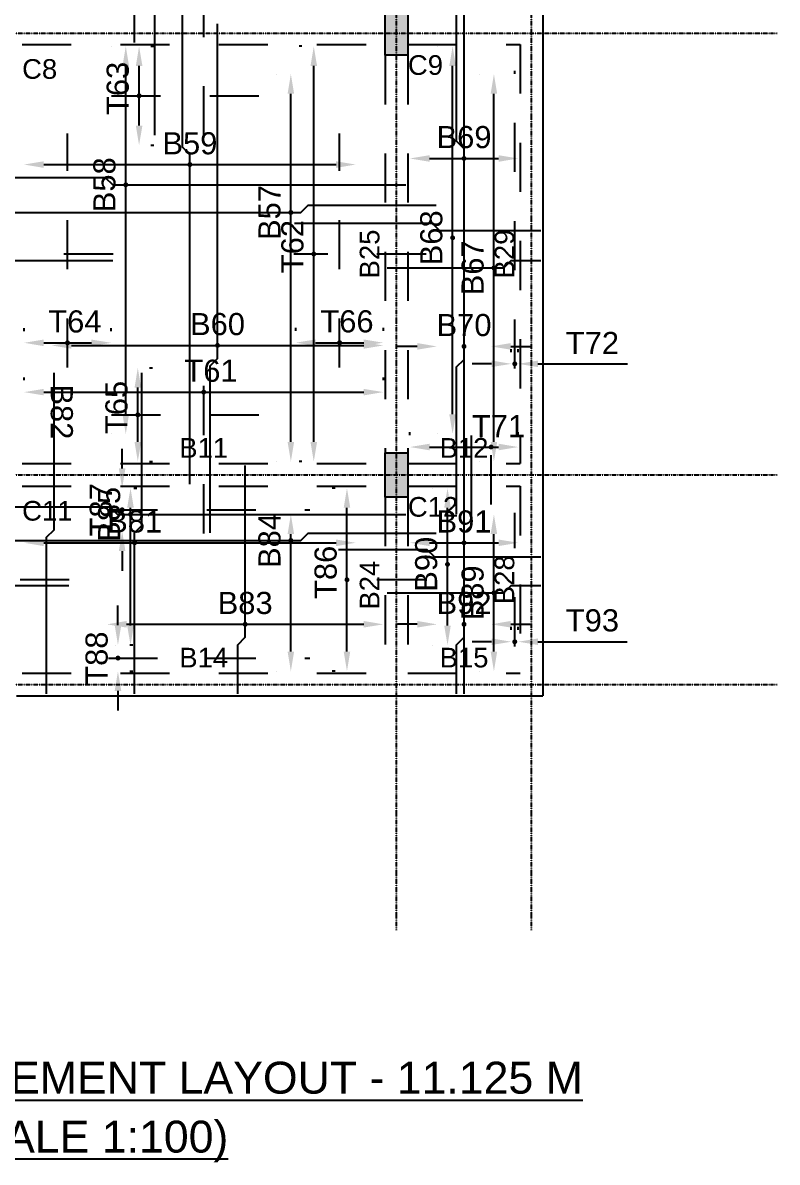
# Model space of a CAD drawing. Header units: inches. Extents: x -816171 to 9366335, y -450961 to 689132.
# Drawn here: x 6935482 to 6943157, y 258637 to 270233 of the extents above; entities that cross this region are included whole.
import ezdxf
from ezdxf.enums import TextEntityAlignment as Align

# ---------------------------------------------------------------- set-up
doc = ezdxf.new("R2010")
doc.units = ezdxf.units.IN
doc.header["$MEASUREMENT"] = 0
doc.linetypes.add('SCCenter', pattern=[1.2, 0.5, -0.3, 0.1, -0.3])
doc.linetypes.add('SCHidden', pattern=[1000, 500, -500])
for name, color, linetype in [('Beam', 3, 'Continuous'), ('Beam Nos', 7, 'Continuous'), ('Column', 2, 'Continuous'), ('Column Nos', 7, 'Continuous'), ('Dimension', 31, 'Continuous'), ('Grid Line', 8, 'Continuous'), ('Label', 4, 'Continuous'), ('Reinforcement', 130, 'Continuous')]:
    doc.layers.add(name, color=color, linetype=linetype)
doc.styles.add('SC-BBS1', font='SansSerif')
doc.styles.add('SC-BBS2', font='SansSerif')
doc.styles.add('SC-SansSerif', font='SansSerif')
doc.dimstyles.new('SCBBSDimStyl', dxfattribs={"dimtxt": 225, "dimasz": 200, "dimexe": 150, "dimexo": 150, "dimgap": 100, "dimtad": 1, "dimtoh": 1, "dimdec": 0, "dimzin": 0, "dimdsep": 46, "dimtxsty": 'SC-SansSerif', "dimcen": 0.09, "dimclrd": 8, "dimclre": 8, "dimclrt": 31, "dimadec": 0, "dimazin": 0, "dimtfac": 1, "dimtdec": 0, "dimtix": 1, "dimtofl": 0, "dimtmove": 0, "dimatfit": 3, "dimfxl": 1, "dimtolj": 1, "dimtzin": 0, "dimarcsym": 0})

# ---------------------------------------------------------------- blocks, each defined once
blk = doc.blocks.new('*D2722')
at = {"layer": 'DEFPOINTS', "color": 0, "transparency": 16777216}
for p in [(6938209, 269711), (6938209, 269711), (6938209, 265767)]:
    blk.add_point(p, dxfattribs=at)
at = {"layer": 'Dimension', "color": 8, "lineweight": -2, "transparency": 16777216}
for p, q in [((6938059, 269711), (6938059, 269711)), ((6938209, 265967), (6938209, 269511)), ((6938059, 265767), (6938059, 265767))]:
    blk.add_line(p, q, dxfattribs=at)
at = {"layer": 'Dimension', "color": 8, "transparency": 16777216}
for points in [[(6938176, 269511), (6938242, 269511), (6938209, 269711)], [(6938176, 265967), (6938242, 265967), (6938209, 265767)]]:
    blk.add_solid(points, dxfattribs=at)
at = {"layer": 'Dimension', "color": 31, "transparency": 16777216, "insert": (6937993, 268302), "char_height": 225, "attachment_point": 5, "rotation": 90, "style": 'SC-SansSerif'}
blk.add_mtext('\\A1;B57', dxfattribs=at)
blk = doc.blocks.new('*D2664')
at = {"layer": 'DEFPOINTS', "color": 0, "transparency": 16777216}
for p in [(6936530, 269993), (6936530, 269993), (6936530, 266048)]:
    blk.add_point(p, dxfattribs=at)
at = {"layer": 'Dimension', "color": 8, "lineweight": -2, "transparency": 16777216}
for p, q in [((6936380, 269993), (6936380, 269993)), ((6936530, 266248), (6936530, 269793)), ((6936380, 266048), (6936380, 266048))]:
    blk.add_line(p, q, dxfattribs=at)
at = {"layer": 'Dimension', "color": 8, "transparency": 16777216}
for points in [[(6936496, 269793), (6936563, 269793), (6936530, 269993)], [(6936496, 266248), (6936563, 266248), (6936530, 266048)]]:
    blk.add_solid(points, dxfattribs=at)
at = {"layer": 'Dimension', "color": 31, "transparency": 16777216, "insert": (6936314, 268584), "char_height": 225, "attachment_point": 5, "rotation": 90, "style": 'SC-SansSerif'}
blk.add_mtext('\\A1;B58', dxfattribs=at)
blk = doc.blocks.new('*D2665')
at = {"layer": 'DEFPOINTS', "color": 0, "transparency": 16777216}
for p in [(6935495, 268790), (6938869, 268790), (6938869, 268790)]:
    blk.add_point(p, dxfattribs=at)
at = {"layer": 'Dimension', "color": 8, "lineweight": -2, "transparency": 16777216}
blk.add_line((6935695, 268790), (6938669, 268790), dxfattribs=at)
at = {"layer": 'Dimension', "color": 8, "transparency": 16777216}
for points in [[(6935695, 268823), (6935695, 268756), (6935495, 268790)], [(6938669, 268823), (6938669, 268756), (6938869, 268790)]]:
    blk.add_solid(points, dxfattribs=at)
at = {"layer": 'Dimension', "color": 31, "transparency": 16777216, "insert": (6937182, 269005), "char_height": 225, "attachment_point": 5, "style": 'SC-SansSerif'}
blk.add_mtext('\\A1;B59', dxfattribs=at)
blk = doc.blocks.new('*D2666')
at = {"layer": 'DEFPOINTS', "color": 0, "transparency": 16777216}
for p in [(6935776, 266949), (6939150, 266949), (6939150, 266949)]:
    blk.add_point(p, dxfattribs=at)
at = {"layer": 'Dimension', "color": 8, "lineweight": -2, "transparency": 16777216}
blk.add_line((6935976, 266949), (6938950, 266949), dxfattribs=at)
at = {"layer": 'Dimension', "color": 8, "transparency": 16777216}
for points in [[(6935976, 266983), (6935976, 266916), (6935776, 266949)], [(6938950, 266983), (6938950, 266916), (6939150, 266949)]]:
    blk.add_solid(points, dxfattribs=at)
at = {"layer": 'Dimension', "color": 31, "transparency": 16777216, "insert": (6937463, 267165), "char_height": 225, "attachment_point": 5, "style": 'SC-SansSerif'}
blk.add_mtext('\\A1;B60', dxfattribs=at)
blk = doc.blocks.new('*D2667')
at = {"layer": 'DEFPOINTS', "color": 0, "transparency": 16777216}
for p in [(6940275, 269711), (6940275, 269711), (6940275, 265767)]:
    blk.add_point(p, dxfattribs=at)
at = {"layer": 'Dimension', "color": 8, "lineweight": -2, "transparency": 16777216}
for p, q in [((6940125, 269711), (6940125, 269711)), ((6940275, 265967), (6940275, 269511)), ((6940125, 265767), (6940125, 265767))]:
    blk.add_line(p, q, dxfattribs=at)
at = {"layer": 'Dimension', "color": 8, "transparency": 16777216}
for points in [[(6940242, 269511), (6940308, 269511), (6940275, 269711)], [(6940242, 265967), (6940308, 265967), (6940275, 265767)]]:
    blk.add_solid(points, dxfattribs=at)
at = {"layer": 'Dimension', "color": 31, "transparency": 16777216, "insert": (6940059, 267739), "char_height": 225, "attachment_point": 5, "rotation": 90, "style": 'SC-SansSerif'}
blk.add_mtext('\\A1;B67', dxfattribs=at)
blk = doc.blocks.new('*D2668')
at = {"layer": 'DEFPOINTS', "color": 0, "transparency": 16777216}
for p in [(6939855, 269993), (6939855, 269993), (6939855, 266048)]:
    blk.add_point(p, dxfattribs=at)
at = {"layer": 'Dimension', "color": 8, "lineweight": -2, "transparency": 16777216}
for p, q in [((6939705, 269993), (6939705, 269993)), ((6939855, 266248), (6939855, 269793)), ((6939705, 266048), (6939705, 266048))]:
    blk.add_line(p, q, dxfattribs=at)
at = {"layer": 'Dimension', "color": 8, "transparency": 16777216}
for points in [[(6939821, 269793), (6939888, 269793), (6939855, 269993)], [(6939821, 266248), (6939888, 266248), (6939855, 266048)]]:
    blk.add_solid(points, dxfattribs=at)
at = {"layer": 'Dimension', "color": 31, "transparency": 16777216, "insert": (6939639, 268044), "char_height": 225, "attachment_point": 5, "rotation": 90, "style": 'SC-SansSerif'}
blk.add_mtext('\\A1;B68', dxfattribs=at)
blk = doc.blocks.new('*D2669')
at = {"layer": 'DEFPOINTS', "color": 0, "transparency": 16777216}
for p in [(6939420, 268852), (6940522, 268852), (6940522, 268852)]:
    blk.add_point(p, dxfattribs=at)
at = {"layer": 'Dimension', "color": 8, "lineweight": -2, "transparency": 16777216}
blk.add_line((6939620, 268852), (6940322, 268852), dxfattribs=at)
at = {"layer": 'Dimension', "color": 8, "transparency": 16777216}
for points in [[(6939620, 268885), (6939620, 268818), (6939420, 268852)], [(6940322, 268885), (6940322, 268818), (6940522, 268852)]]:
    blk.add_solid(points, dxfattribs=at)
at = {"layer": 'Dimension', "color": 31, "transparency": 16777216, "insert": (6939971, 269068), "char_height": 225, "attachment_point": 5, "style": 'SC-SansSerif'}
blk.add_mtext('\\A1;B69', dxfattribs=at)
blk = doc.blocks.new('*D2670')
at = {"layer": 'DEFPOINTS', "color": 0, "transparency": 16777216}
for p in [(6939695, 266939), (6940246, 266939), (6940246, 266939)]:
    blk.add_point(p, dxfattribs=at)
at = {"layer": 'Dimension', "color": 8, "lineweight": -2, "transparency": 16777216}
for p, q in [((6939495, 266939), (6939295, 266939)), ((6940446, 266939), (6940646, 266939))]:
    blk.add_line(p, q, dxfattribs=at)
at = {"layer": 'Dimension', "color": 8, "transparency": 16777216}
for points in [[(6939495, 266973), (6939495, 266906), (6939695, 266939)], [(6940446, 266973), (6940446, 266906), (6940246, 266939)]]:
    blk.add_solid(points, dxfattribs=at)
at = {"layer": 'Dimension', "color": 31, "transparency": 16777216, "insert": (6939971, 267155), "char_height": 225, "attachment_point": 5, "style": 'SC-SansSerif'}
blk.add_mtext('\\A1;B70', dxfattribs=at)
blk = doc.blocks.new('*D2675')
at = {"layer": 'DEFPOINTS', "color": 0, "transparency": 16777216}
for p in [(6935495, 264941), (6938869, 264941), (6938869, 264941)]:
    blk.add_point(p, dxfattribs=at)
at = {"layer": 'Dimension', "color": 8, "lineweight": -2, "transparency": 16777216}
blk.add_line((6935695, 264941), (6938669, 264941), dxfattribs=at)
at = {"layer": 'Dimension', "color": 8, "transparency": 16777216}
for points in [[(6935695, 264974), (6935695, 264907), (6935495, 264941)], [(6938669, 264974), (6938669, 264907), (6938869, 264941)]]:
    blk.add_solid(points, dxfattribs=at)
at = {"layer": 'Dimension', "color": 31, "transparency": 16777216, "insert": (6936620, 265156), "char_height": 225, "attachment_point": 5, "style": 'SC-SansSerif'}
blk.add_mtext('\\A1;B81', dxfattribs=at)
blk = doc.blocks.new('*D2676')
at = {"layer": 'DEFPOINTS', "color": 0, "transparency": 16777216}
for p in [(6936338, 264111), (6939150, 264111), (6939150, 264111)]:
    blk.add_point(p, dxfattribs=at)
at = {"layer": 'Dimension', "color": 8, "lineweight": -2, "transparency": 16777216}
blk.add_line((6936538, 264111), (6938950, 264111), dxfattribs=at)
at = {"layer": 'Dimension', "color": 8, "transparency": 16777216}
for points in [[(6936538, 264145), (6936538, 264078), (6936338, 264111)], [(6938950, 264145), (6938950, 264078), (6939150, 264111)]]:
    blk.add_solid(points, dxfattribs=at)
at = {"layer": 'Dimension', "color": 31, "transparency": 16777216, "insert": (6937744, 264327), "char_height": 225, "attachment_point": 5, "style": 'SC-SansSerif'}
blk.add_mtext('\\A1;B83', dxfattribs=at)
blk = doc.blocks.new('*D2677')
at = {"layer": 'DEFPOINTS', "color": 0, "transparency": 16777216}
for p in [(6938209, 265230), (6938209, 265230), (6938209, 263633)]:
    blk.add_point(p, dxfattribs=at)
at = {"layer": 'Dimension', "color": 8, "lineweight": -2, "transparency": 16777216}
for p, q in [((6938059, 265230), (6938059, 265230)), ((6938209, 263833), (6938209, 265030)), ((6938059, 263633), (6938059, 263633))]:
    blk.add_line(p, q, dxfattribs=at)
at = {"layer": 'Dimension', "color": 8, "transparency": 16777216}
for points in [[(6938176, 265030), (6938242, 265030), (6938209, 265230)], [(6938176, 263833), (6938242, 263833), (6938209, 263633)]]:
    blk.add_solid(points, dxfattribs=at)
at = {"layer": 'Dimension', "color": 31, "transparency": 16777216, "insert": (6937993, 264964), "char_height": 225, "attachment_point": 5, "rotation": 90, "style": 'SC-SansSerif'}
blk.add_mtext('\\A1;B84', dxfattribs=at)
blk = doc.blocks.new('*D2678')
at = {"layer": 'DEFPOINTS', "color": 0, "transparency": 16777216}
for p in [(6936578, 265497), (6936578, 265497), (6936578, 263899)]:
    blk.add_point(p, dxfattribs=at)
at = {"layer": 'Dimension', "color": 8, "lineweight": -2, "transparency": 16777216}
for p, q in [((6936428, 265497), (6936428, 265497)), ((6936578, 264099), (6936578, 265297)), ((6936428, 263899), (6936428, 263899))]:
    blk.add_line(p, q, dxfattribs=at)
at = {"layer": 'Dimension', "color": 8, "transparency": 16777216}
for points in [[(6936544, 265297), (6936611, 265297), (6936578, 265497)], [(6936544, 264099), (6936611, 264099), (6936578, 263899)]]:
    blk.add_solid(points, dxfattribs=at)
at = {"layer": 'Dimension', "color": 31, "transparency": 16777216, "insert": (6936362, 265230), "char_height": 225, "attachment_point": 5, "rotation": 90, "style": 'SC-SansSerif'}
blk.add_mtext('\\A1;B85', dxfattribs=at)
blk = doc.blocks.new('*D2679')
at = {"layer": 'DEFPOINTS', "color": 0, "transparency": 16777216}
for p in [(6940275, 265230), (6940275, 265230), (6940275, 263633)]:
    blk.add_point(p, dxfattribs=at)
at = {"layer": 'Dimension', "color": 8, "lineweight": -2, "transparency": 16777216}
for p, q in [((6940125, 265230), (6940125, 265230)), ((6940275, 263833), (6940275, 265030)), ((6940125, 263633), (6940125, 263633))]:
    blk.add_line(p, q, dxfattribs=at)
at = {"layer": 'Dimension', "color": 8, "transparency": 16777216}
for points in [[(6940242, 265030), (6940308, 265030), (6940275, 265230)], [(6940242, 263833), (6940308, 263833), (6940275, 263633)]]:
    blk.add_solid(points, dxfattribs=at)
at = {"layer": 'Dimension', "color": 31, "transparency": 16777216, "insert": (6940059, 264431), "char_height": 225, "attachment_point": 5, "rotation": 90, "style": 'SC-SansSerif'}
blk.add_mtext('\\A1;B89', dxfattribs=at)
blk = doc.blocks.new('*D2680')
at = {"layer": 'DEFPOINTS', "color": 0, "transparency": 16777216}
for p in [(6939803, 265497), (6939803, 265497), (6939803, 263899)]:
    blk.add_point(p, dxfattribs=at)
at = {"layer": 'Dimension', "color": 8, "lineweight": -2, "transparency": 16777216}
for p, q in [((6939653, 265497), (6939653, 265497)), ((6939803, 264099), (6939803, 265297)), ((6939653, 263899), (6939653, 263899))]:
    blk.add_line(p, q, dxfattribs=at)
at = {"layer": 'Dimension', "color": 8, "transparency": 16777216}
for points in [[(6939769, 265297), (6939836, 265297), (6939803, 265497)], [(6939769, 264099), (6939836, 264099), (6939803, 263899)]]:
    blk.add_solid(points, dxfattribs=at)
at = {"layer": 'Dimension', "color": 31, "transparency": 16777216, "insert": (6939587, 264722), "char_height": 225, "attachment_point": 5, "rotation": 90, "style": 'SC-SansSerif'}
blk.add_mtext('\\A1;B90', dxfattribs=at)
blk = doc.blocks.new('*D2681')
at = {"layer": 'DEFPOINTS', "color": 0, "transparency": 16777216}
for p in [(6939420, 264941), (6940522, 264941), (6940522, 264941)]:
    blk.add_point(p, dxfattribs=at)
at = {"layer": 'Dimension', "color": 8, "lineweight": -2, "transparency": 16777216}
blk.add_line((6939620, 264941), (6940322, 264941), dxfattribs=at)
at = {"layer": 'Dimension', "color": 8, "transparency": 16777216}
for points in [[(6939620, 264974), (6939620, 264907), (6939420, 264941)], [(6940322, 264974), (6940322, 264907), (6940522, 264941)]]:
    blk.add_solid(points, dxfattribs=at)
at = {"layer": 'Dimension', "color": 31, "transparency": 16777216, "insert": (6939971, 265156), "char_height": 225, "attachment_point": 5, "style": 'SC-SansSerif'}
blk.add_mtext('\\A1;B91', dxfattribs=at)
blk = doc.blocks.new('*D2682')
at = {"layer": 'DEFPOINTS', "color": 0, "transparency": 16777216}
for p in [(6939695, 264111), (6940246, 264111), (6940246, 264111)]:
    blk.add_point(p, dxfattribs=at)
at = {"layer": 'Dimension', "color": 8, "lineweight": -2, "transparency": 16777216}
for p, q in [((6939495, 264111), (6939295, 264111)), ((6940446, 264111), (6940646, 264111))]:
    blk.add_line(p, q, dxfattribs=at)
at = {"layer": 'Dimension', "color": 8, "transparency": 16777216}
for points in [[(6939495, 264145), (6939495, 264078), (6939695, 264111)], [(6940446, 264145), (6940446, 264078), (6940246, 264111)]]:
    blk.add_solid(points, dxfattribs=at)
at = {"layer": 'Dimension', "color": 31, "transparency": 16777216, "insert": (6939971, 264327), "char_height": 225, "attachment_point": 5, "style": 'SC-SansSerif'}
blk.add_mtext('\\A1;B92', dxfattribs=at)
blk = doc.blocks.new('*D2729')
at = {"layer": 'DEFPOINTS', "color": 0, "transparency": 16777216}
for p in [(6939150, 266474), (6935495, 266444), (6939150, 266444)]:
    blk.add_point(p, dxfattribs=at)
at = {"layer": 'Dimension', "color": 8, "lineweight": -2, "transparency": 16777216}
for p, q in [((6935495, 266594), (6935495, 266624)), ((6939150, 266594), (6939150, 266624)), ((6935695, 266474), (6938950, 266474))]:
    blk.add_line(p, q, dxfattribs=at)
at = {"layer": 'Dimension', "color": 8, "transparency": 16777216}
for points in [[(6935695, 266507), (6935695, 266441), (6935495, 266474)], [(6938950, 266507), (6938950, 266441), (6939150, 266474)]]:
    blk.add_solid(points, dxfattribs=at)
at = {"layer": 'Dimension', "color": 31, "transparency": 16777216, "insert": (6937397, 266690), "char_height": 225, "attachment_point": 5, "style": 'SC-SansSerif'}
blk.add_mtext('\\A1;T61', dxfattribs=at)
blk = doc.blocks.new('*D2730')
at = {"layer": 'DEFPOINTS', "color": 0, "transparency": 16777216}
for p in [(6938442, 269993), (6938472, 269993), (6938472, 265767)]:
    blk.add_point(p, dxfattribs=at)
at = {"layer": 'Dimension', "color": 8, "lineweight": -2, "transparency": 16777216}
for p, q in [((6938322, 269993), (6938292, 269993)), ((6938442, 265967), (6938442, 269793)), ((6938322, 265767), (6938292, 265767))]:
    blk.add_line(p, q, dxfattribs=at)
at = {"layer": 'Dimension', "color": 8, "transparency": 16777216}
for points in [[(6938409, 269793), (6938476, 269793), (6938442, 269993)], [(6938409, 265967), (6938476, 265967), (6938442, 265767)]]:
    blk.add_solid(points, dxfattribs=at)
at = {"layer": 'Dimension', "color": 31, "transparency": 16777216, "insert": (6938226, 267955), "char_height": 225, "attachment_point": 5, "rotation": 90, "style": 'SC-SansSerif'}
blk.add_mtext('\\A1;T62', dxfattribs=at)
blk = doc.blocks.new('*D2731')
at = {"layer": 'DEFPOINTS', "color": 0, "transparency": 16777216}
for p in [(6939420, 265885), (6940522, 265915), (6940522, 265885)]:
    blk.add_point(p, dxfattribs=at)
at = {"layer": 'Dimension', "color": 8, "lineweight": -2, "transparency": 16777216}
for p, q in [((6939420, 266035), (6939420, 266065)), ((6940522, 266035), (6940522, 266065)), ((6939620, 265915), (6940322, 265915))]:
    blk.add_line(p, q, dxfattribs=at)
at = {"layer": 'Dimension', "color": 8, "transparency": 16777216}
for points in [[(6939620, 265949), (6939620, 265882), (6939420, 265915)], [(6940322, 265949), (6940322, 265882), (6940522, 265915)]]:
    blk.add_solid(points, dxfattribs=at)
at = {"layer": 'Dimension', "color": 31, "transparency": 16777216, "insert": (6940321, 266128), "char_height": 225, "attachment_point": 5, "style": 'SC-SansSerif'}
blk.add_mtext('\\A1;T71', dxfattribs=at)
blk = doc.blocks.new('*D2733')
at = {"layer": 'DEFPOINTS', "color": 0, "transparency": 16777216}
for p in [(6938780, 265497), (6938810, 265497), (6938810, 263633)]:
    blk.add_point(p, dxfattribs=at)
at = {"layer": 'Dimension', "color": 8, "lineweight": -2, "transparency": 16777216}
for p, q in [((6938660, 265497), (6938630, 265497)), ((6938780, 263833), (6938780, 265297)), ((6938660, 263633), (6938630, 263633))]:
    blk.add_line(p, q, dxfattribs=at)
at = {"layer": 'Dimension', "color": 8, "transparency": 16777216}
for points in [[(6938747, 265297), (6938813, 265297), (6938780, 265497)], [(6938747, 263833), (6938813, 263833), (6938780, 263633)]]:
    blk.add_solid(points, dxfattribs=at)
at = {"layer": 'Dimension', "color": 31, "transparency": 16777216, "insert": (6938564, 264640), "char_height": 225, "attachment_point": 5, "rotation": 90, "style": 'SC-SansSerif'}
blk.add_mtext('\\A1;T86', dxfattribs=at)
blk = doc.blocks.new('*D2752')
at = {"layer": 'DEFPOINTS', "color": 0, "transparency": 16777216}
for p in [(6936635, 269993), (6936665, 269993), (6936635, 268987)]:
    blk.add_point(p, dxfattribs=at)
at = {"layer": 'Dimension', "color": 8, "lineweight": -2, "transparency": 16777216}
for p, q in [((6936785, 269993), (6936815, 269993)), ((6936665, 269187), (6936665, 269793)), ((6936785, 268987), (6936815, 268987))]:
    blk.add_line(p, q, dxfattribs=at)
at = {"layer": 'Dimension', "color": 8, "transparency": 16777216}
for points in [[(6936632, 269793), (6936699, 269793), (6936665, 269993)], [(6936632, 269187), (6936699, 269187), (6936665, 268987)]]:
    blk.add_solid(points, dxfattribs=at)
at = {"layer": 'Dimension', "color": 31, "transparency": 16777216, "insert": (6936449, 269565), "char_height": 225, "attachment_point": 5, "rotation": 90, "style": 'SC-SansSerif'}
blk.add_mtext('\\A1;T63', dxfattribs=at)
blk = doc.blocks.new('*D2753')
at = {"layer": 'DEFPOINTS', "color": 0, "transparency": 16777216}
for p in [(6935495, 266946), (6936380, 266976), (6936380, 266946)]:
    blk.add_point(p, dxfattribs=at)
at = {"layer": 'Dimension', "color": 8, "lineweight": -2, "transparency": 16777216}
for p, q in [((6935495, 267096), (6935495, 267126)), ((6936380, 267096), (6936380, 267126)), ((6935695, 266976), (6936180, 266976))]:
    blk.add_line(p, q, dxfattribs=at)
at = {"layer": 'Dimension', "color": 8, "transparency": 16777216}
for points in [[(6935695, 267009), (6935695, 266942), (6935495, 266976)], [(6936180, 267009), (6936180, 266942), (6936380, 266976)]]:
    blk.add_solid(points, dxfattribs=at)
at = {"layer": 'Dimension', "color": 31, "transparency": 16777216, "insert": (6936012, 267192), "char_height": 225, "attachment_point": 5, "style": 'SC-SansSerif'}
blk.add_mtext('\\A1;T64', dxfattribs=at)
blk = doc.blocks.new('*D2754')
at = {"layer": 'DEFPOINTS', "color": 0, "transparency": 16777216}
for p in [(6936622, 266720), (6936652, 266720), (6936622, 265767)]:
    blk.add_point(p, dxfattribs=at)
at = {"layer": 'Dimension', "color": 8, "lineweight": -2, "transparency": 16777216}
for p, q in [((6936772, 266720), (6936802, 266720)), ((6936652, 265967), (6936652, 266520)), ((6936772, 265767), (6936802, 265767))]:
    blk.add_line(p, q, dxfattribs=at)
at = {"layer": 'Dimension', "color": 8, "transparency": 16777216}
for points in [[(6936619, 266520), (6936686, 266520), (6936652, 266720)], [(6936619, 265967), (6936686, 265967), (6936652, 265767)]]:
    blk.add_solid(points, dxfattribs=at)
at = {"layer": 'Dimension', "color": 31, "transparency": 16777216, "insert": (6936436, 266318), "char_height": 225, "attachment_point": 5, "rotation": 90, "style": 'SC-SansSerif'}
blk.add_mtext('\\A1;T65', dxfattribs=at)
blk = doc.blocks.new('*D2755')
at = {"layer": 'DEFPOINTS', "color": 0, "transparency": 16777216}
for p in [(6938260, 266947), (6939150, 266977), (6939150, 266947)]:
    blk.add_point(p, dxfattribs=at)
at = {"layer": 'Dimension', "color": 8, "lineweight": -2, "transparency": 16777216}
for p, q in [((6938260, 267097), (6938260, 267127)), ((6939150, 267097), (6939150, 267127)), ((6938460, 266977), (6938950, 266977))]:
    blk.add_line(p, q, dxfattribs=at)
at = {"layer": 'Dimension', "color": 8, "transparency": 16777216}
for points in [[(6938460, 267010), (6938460, 266944), (6938260, 266977)], [(6938950, 267010), (6938950, 266944), (6939150, 266977)]]:
    blk.add_solid(points, dxfattribs=at)
at = {"layer": 'Dimension', "color": 31, "transparency": 16777216, "insert": (6938780, 267193), "char_height": 225, "attachment_point": 5, "style": 'SC-SansSerif'}
blk.add_mtext('\\A1;T66', dxfattribs=at)
blk = doc.blocks.new('*D2756')
at = {"layer": 'DEFPOINTS', "color": 0, "transparency": 16777216}
for p in [(6940452, 266732), (6940522, 266762), (6940522, 266732)]:
    blk.add_point(p, dxfattribs=at)
at = {"layer": 'Dimension', "color": 8, "lineweight": -2, "transparency": 16777216}
for p, q in [((6940452, 266882), (6940452, 266912)), ((6940522, 266882), (6940522, 266912)), ((6940252, 266762), (6940052, 266762)), ((6940722, 266762), (6941633, 266762))]:
    blk.add_line(p, q, dxfattribs=at)
at = {"layer": 'Dimension', "color": 8, "transparency": 16777216}
for points in [[(6940252, 266795), (6940252, 266729), (6940452, 266762)], [(6940722, 266795), (6940722, 266729), (6940522, 266762)]]:
    blk.add_solid(points, dxfattribs=at)
at = {"layer": 'Dimension', "color": 31, "transparency": 16777216, "insert": (6941277, 266974), "char_height": 225, "attachment_point": 5, "style": 'SC-SansSerif'}
blk.add_mtext('\\A1;T72', dxfattribs=at)
blk = doc.blocks.new('*D2760')
at = {"layer": 'DEFPOINTS', "color": 0, "transparency": 16777216}
for p in [(6936463, 265497), (6936493, 265497), (6936463, 265057)]:
    blk.add_point(p, dxfattribs=at)
at = {"layer": 'Dimension', "color": 8, "lineweight": -2, "transparency": 16777216}
for p, q in [((6936493, 265697), (6936493, 265897)), ((6936613, 265497), (6936643, 265497)), ((6936613, 265057), (6936643, 265057)), ((6936493, 264857), (6936493, 264657))]:
    blk.add_line(p, q, dxfattribs=at)
at = {"layer": 'Dimension', "color": 8, "transparency": 16777216}
for points in [[(6936459, 265697), (6936526, 265697), (6936493, 265497)], [(6936459, 264857), (6936526, 264857), (6936493, 265057)]]:
    blk.add_solid(points, dxfattribs=at)
at = {"layer": 'Dimension', "color": 31, "transparency": 16777216, "insert": (6936277, 265277), "char_height": 225, "attachment_point": 5, "rotation": 90, "style": 'SC-SansSerif'}
blk.add_mtext('\\A1;T87', dxfattribs=at)
blk = doc.blocks.new('*D2761')
at = {"layer": 'DEFPOINTS', "color": 0, "transparency": 16777216}
for p in [(6936420, 263902), (6936450, 263902), (6936420, 263633)]:
    blk.add_point(p, dxfattribs=at)
at = {"layer": 'Dimension', "color": 8, "lineweight": -2, "transparency": 16777216}
for p, q in [((6936450, 264102), (6936450, 264302)), ((6936570, 263902), (6936600, 263902)), ((6936570, 263633), (6936600, 263633)), ((6936450, 263433), (6936450, 263233))]:
    blk.add_line(p, q, dxfattribs=at)
at = {"layer": 'Dimension', "color": 8, "transparency": 16777216}
for points in [[(6936417, 264102), (6936484, 264102), (6936450, 263902)], [(6936417, 263433), (6936484, 263433), (6936450, 263633)]]:
    blk.add_solid(points, dxfattribs=at)
at = {"layer": 'Dimension', "color": 31, "transparency": 16777216, "insert": (6936234, 263767), "char_height": 225, "attachment_point": 5, "rotation": 90, "style": 'SC-SansSerif'}
blk.add_mtext('\\A1;T88', dxfattribs=at)
blk = doc.blocks.new('*D2762')
at = {"layer": 'DEFPOINTS', "color": 0, "transparency": 16777216}
for p in [(6940522, 263934), (6940452, 263904), (6940522, 263904)]:
    blk.add_point(p, dxfattribs=at)
at = {"layer": 'Dimension', "color": 8, "lineweight": -2, "transparency": 16777216}
for p, q in [((6940452, 264054), (6940452, 264084)), ((6940522, 264054), (6940522, 264084)), ((6940252, 263934), (6940052, 263934)), ((6940722, 263934), (6941632, 263934))]:
    blk.add_line(p, q, dxfattribs=at)
at = {"layer": 'Dimension', "color": 8, "transparency": 16777216}
for points in [[(6940252, 263967), (6940252, 263901), (6940452, 263934)], [(6940722, 263967), (6940722, 263901), (6940522, 263934)]]:
    blk.add_solid(points, dxfattribs=at)
at = {"layer": 'Dimension', "color": 31, "transparency": 16777216, "insert": (6941277, 264150), "char_height": 225, "attachment_point": 5, "style": 'SC-SansSerif'}
blk.add_mtext('\\A1;T93', dxfattribs=at)

msp = doc.modelspace()

# ---------------------------------------------------------------- hatches: boundary and pattern name
at = {"layer": 'Column'}
for points in [[(6939399.9147, 269902.52709), (6939169.9147, 269902.52709), (6939169.9147, 270352.52709), (6939399.9147, 270352.52709)], [(6939399.9147, 265406.52709), (6939169.9147, 265406.52709), (6939169.9147, 265856.52709), (6939399.9147, 265856.52709)]]:
    msp.add_hatch(color=256, dxfattribs=at).paths.add_polyline_path(points, flags=0)

# ---------------------------------------------------------------- linework, layer by layer
at = {"layer": 'Beam'}
for p, q in [((6940771.9147, 275194.52709), (6940771.9147, 270012.52709)), ((6940771.9147, 270127.52709), (6940771.9147, 265516.52709)), ((6940771.9147, 265631.52709), (6940771.9147, 263382.52709)), ((6935417.4147, 263382.52709), (6939399.9147, 263382.52709)), ((6939342.4147, 263382.52709), (6940771.9147, 263382.52709))]:
    msp.add_line(p, q, dxfattribs=at)
at = {"layer": 'Beam', "linetype": 'SCHidden'}
for p, q in [((6935474.9147, 270012.52709), (6939169.9147, 270012.52709)), ((6939399.9147, 270012.52709), (6940541.9147, 270012.52709)), ((6940541.9147, 270012.52709), (6940541.9147, 265746.52709)), ((6939169.9147, 269902.52709), (6939169.9147, 265856.52709)), ((6939399.9147, 269902.52709), (6939399.9147, 265856.52709)), ((6935474.9147, 265746.52709), (6939169.9147, 265746.52709)), ((6939399.9147, 265746.52709), (6940541.9147, 265746.52709)), ((6935474.9147, 265516.52709), (6939169.9147, 265516.52709)), ((6939399.9147, 265516.52709), (6940541.9147, 265516.52709)), ((6940541.9147, 265516.52709), (6940541.9147, 263612.52709)), ((6939169.9147, 265406.52709), (6939169.9147, 263612.52709)), ((6939399.9147, 265406.52709), (6939399.9147, 263612.52709)), ((6935474.9147, 263612.52709), (6939169.9147, 263612.52709)), ((6939399.9147, 263612.52709), (6940541.9147, 263612.52709))]:
    msp.add_line(p, q, dxfattribs=at)
at = {"layer": 'Column'}
for points in [[(6939399.9147, 269902.52709), (6939169.9147, 269902.52709), (6939169.9147, 270352.52709), (6939399.9147, 270352.52709)], [(6939399.9147, 265406.52709), (6939169.9147, 265406.52709), (6939169.9147, 265856.52709), (6939399.9147, 265856.52709)]]:
    msp.add_lwpolyline(points, close=True, dxfattribs=at)
at = {"layer": 'Grid Line', "linetype": 'SCCenter'}
for p, q in [((6939284.9147, 260997.52709), (6939284.9147, 282685.52709)), ((6940656.9147, 260997.52709), (6940656.9147, 282685.52709)), ((6928935.9147, 270127.52709), (6943156.9147, 270127.52709)), ((6928935.9147, 265631.52709), (6943156.9147, 265631.52709)), ((6928935.9147, 263497.52709), (6943156.9147, 263497.52709))]:
    msp.add_line(p, q, dxfattribs=at)
at = {"layer": 'Reinforcement', "linetype": 'SCHidden'}
for p, q in [((6937322.4147, 269087.52709), (6937322.4147, 271172.52709)), ((6940486.9893, 266714.37789), (6940486.9893, 269742.37789)), ((6936383.9147, 269489.60169), (6938255.9147, 269489.60169)), ((6935937.4147, 266724.37789), (6935937.4147, 269104.37789)), ((6938704.9147, 266724.37789), (6938704.9147, 269104.37789)), ((6936399.9147, 267879.52709), (6934314.9147, 267879.52709)), ((6939584.9147, 267879.52709), (6938239.9147, 267879.52709)), ((6937322.4147, 265036.52709), (6937322.4147, 266676.52709)), ((6936383.9147, 266243.45249), (6938255.9147, 266243.45249)), ((6940246.4147, 265331.52709), (6940246.4147, 265931.52709)), ((6936352.7655, 265276.52709), (6938402.0639, 265276.52709)), ((6940486.9893, 263886.37789), (6940486.9893, 265246.37789)), ((6935954.9147, 264564.52709), (6934764.9147, 264564.52709)), ((6939584.9147, 264564.52709), (6938689.9147, 264564.52709)), ((6936352.7655, 263767.45249), (6938402.0639, 263767.45249))]:
    msp.add_line(p, q, dxfattribs=at)
at = {"layer": 'Reinforcement'}
for points in [[(6936619.53009, 270032.52709), (6936619.53009, 273856.52709), (6936544.53009, 273933.6763), (6936544.53009, 276233.6763)], [(6939970.9147, 270032.52709), (6939970.9147, 273818.52709), (6939895.9147, 273895.6763), (6939895.9147, 275595.6763)], [(6936825.6839, 269088.37789), (6936825.6839, 271388.37789), (6936900.6839, 271465.52709), (6936900.6839, 275289.52709)], [(6939895.9147, 269726.37789), (6939895.9147, 271326.37789), (6939970.9147, 271403.52709), (6939970.9147, 275289.52709)], [(6937181.83778, 265536.52709), (6937181.83778, 268889.52709), (6937106.83778, 268966.6763), (6937106.83778, 271166.6763)], [(6939970.9147, 265536.52709), (6939970.9147, 268951.52709), (6939895.9147, 269028.6763), (6939895.9147, 270528.6763)], [(6937387.9916, 265040.37789), (6937387.9916, 266740.37789), (6937462.9916, 266817.52709), (6937462.9916, 270222.52709)], [(6939895.9147, 265230.37789), (6939895.9147, 266730.37789), (6939970.9147, 266807.52709), (6939970.9147, 270222.52709)], [(6934320.7655, 268658.86039), (6936320.7655, 268658.86039), (6936397.9147, 268583.86039), (6939379.9147, 268583.86039)], [(6935264.9147, 268302.12709), (6938308.9147, 268302.12709), (6938386.06391, 268377.12709), (6939686.06391, 268377.12709)], [(6938245.7655, 268194.41209), (6939645.7655, 268194.41209), (6939722.9147, 268119.41209), (6940751.9147, 268119.41209)], [(6931340.9147, 267738.66043), (6934321.4147, 267738.66043), (6934398.56391, 267813.66043), (6936399.06391, 267813.66043)], [(6939189.9147, 267738.66043), (6940374.9147, 267738.66043), (6940452.06391, 267813.66043), (6940752.06391, 267813.66043)], [(6935796.0874, 266670.6763), (6935796.0874, 265070.6763), (6935721.0874, 264993.5271), (6935721.0874, 263402.52709)], [(6936619.52774, 263402.52709), (6936619.52774, 265040.52709), (6936694.52774, 265117.6763), (6936694.52774, 266670.6763)], [(6939970.9147, 263402.52709), (6939970.9147, 265040.52709), (6940045.9147, 265117.6763), (6940045.9147, 266032.6763)], [(6937669.1408, 263402.37789), (6937669.1408, 263902.37789), (6937744.1408, 263979.52709), (6937744.1408, 265726.52709)], [(6939895.9147, 263402.37789), (6939895.9147, 263902.37789), (6939970.9147, 263979.52709), (6939970.9147, 265726.52709)], [(6934768.7655, 265305.25399), (6936368.7655, 265305.25399), (6936445.9147, 265230.25399), (6939379.9147, 265230.25399)], [(6935264.9147, 264963.96622), (6938308.9147, 264963.96622), (6938386.06391, 265038.96622), (6939686.06391, 265038.96622)], [(6938693.7655, 264871.68829), (6939593.7655, 264871.68829), (6939670.9147, 264796.68829), (6940751.9147, 264796.68829)], [(6931340.9147, 264431.39057), (6934321.4147, 264431.39057), (6934398.56391, 264506.39057), (6935951.06391, 264506.39057)], [(6939189.9147, 264431.38424), (6940374.9147, 264431.38424), (6940452.06391, 264506.38424), (6940752.06391, 264506.38424)]]:
    msp.add_lwpolyline(points, dxfattribs=at)
at = {"layer": 'Reinforcement', "color": 8, "const_width": 25}
for points in [[(6936652.8774, 269489.60169, 1), (6936677.8774, 269489.60169, 1)], [(6937169.3378, 268789.52709, 1), (6937194.3378, 268789.52709, 1)], [(6939958.4147, 268851.52709, 1), (6939983.4147, 268851.52709, 1)], [(6936517.2655, 268583.86039, 1), (6936542.2655, 268583.86039, 1)], [(6938196.4147, 268302.12709, 1), (6938221.4147, 268302.12709, 1)], [(6939842.2655, 268044.41209, 1), (6939867.2655, 268044.41209, 1)], [(6938429.9147, 267879.52709, 1), (6938454.9147, 267879.52709, 1)], [(6940262.4147, 267738.66039, 1), (6940287.4147, 267738.66039, 1)], [(6935924.9147, 266975.62789, 1), (6935949.9147, 266975.62789, 1)], [(6937450.4916, 266949.37789, 1), (6937475.4916, 266949.37789, 1)], [(6938692.4147, 266976.87789, 1), (6938717.4147, 266976.87789, 1)], [(6939958.4147, 266939.37789, 1), (6939983.4147, 266939.37789, 1)], [(6940474.4893, 266761.84059, 1), (6940499.4893, 266761.84059, 1)], [(6937309.9147, 266474.02709, 1), (6937334.9147, 266474.02709, 1)], [(6936639.8774, 266243.45249, 1), (6936664.8774, 266243.45249, 1)], [(6940233.9147, 265915.27709, 1), (6940258.9147, 265915.27709, 1)], [(6936480.2655, 265276.52709, 1), (6936505.2655, 265276.52709, 1)], [(6936565.2655, 265230.25399, 1), (6936590.2655, 265230.25399, 1)], [(6936607.0277, 264940.52709, 1), (6936632.0277, 264940.52709, 1)], [(6938196.4147, 264963.96619, 1), (6938221.4147, 264963.96619, 1)], [(6939958.4147, 264940.52709, 1), (6939983.4147, 264940.52709, 1)], [(6939790.2655, 264721.68829, 1), (6939815.2655, 264721.68829, 1)], [(6938767.4147, 264564.52709, 1), (6938792.4147, 264564.52709, 1)], [(6940262.4147, 264431.38419, 1), (6940287.4147, 264431.38419, 1)], [(6937731.6408, 264111.37789, 1), (6937756.6408, 264111.37789, 1)], [(6939958.4147, 264111.37789, 1), (6939983.4147, 264111.37789, 1)], [(6940474.4893, 263933.84059, 1), (6940499.4893, 263933.84059, 1)], [(6936437.7282, 263767.45249, 1), (6936462.7282, 263767.45249, 1)]]:
    msp.add_lwpolyline(points, format="xyb", close=True, dxfattribs=at)

# ---------------------------------------------------------------- texts
at = {"layer": 'Beam Nos', "style": 'SC-BBS1'}
for s, p in [('B25', (6939169.9147, 267879.52709)), ('B29', (6940541.9147, 267879.52709)), ('B24', (6939169.9147, 264509.52709)), ('B28', (6940541.9147, 264564.52709))]:
    msp.add_text(s, height=200, rotation=90, dxfattribs=at).set_placement(p, align=Align.BOTTOM_CENTER)
for s, p in [('B11', (6937322.4147, 265746.52709)), ('B12', (6939970.9147, 265746.52709)), ('B14', (6937322.4147, 263612.52709)), ('B15', (6939970.9147, 263612.52709))]:
    msp.add_text(s, height=200, dxfattribs=at).set_placement(p, align=Align.BOTTOM_CENTER)
at = {"layer": 'Column Nos', "style": 'SC-BBS2'}
for s, p in [('C8', (6935474.9147, 269862.52709)), ('C9', (6939399.9147, 269902.52709)), ('C11', (6935474.9147, 265366.52709)), ('C12', (6939399.9147, 265406.52709))]:
    msp.add_text(s, height=200, dxfattribs=at).set_placement(p, align=Align.TOP_LEFT)
at = {"layer": 'Dimension', "style": 'SC-BBS1'}
msp.add_text('B82', height=225, rotation=-90, dxfattribs=at).set_placement((6935699.0691, 266272.9263), align=Align.BOTTOM_CENTER)
at = {"layer": 'Label', "style": 'SC-BBS1'}
for s, p in [('%%UBOTTOM REINFORCEMENT LAYOUT - 11.125 M', (6936046.4147, 259497.52709)), ('%%u(SCALE 1:100)', (6936046.4147, 258897.52709))]:
    msp.add_text(s, height=325, dxfattribs=at).set_placement(p, align=Align.MIDDLE_CENTER)

# ---------------------------------------------------------------- dimensions: what is measured, and where the dimension line sits
at = {"layer": 'Dimension'}
for base, p1, p2, angle, text, picture, middle in [((6936529.7655, 269992.52709), (6936529.7655, 266048.26039), (6936529.7655, 269992.52709), 90, 'B58', '*D2664', (6936529.7655, 268583.86039)), ((6936665.3774, 269992.52709), (6936635.3774, 268986.67629), (6936635.3774, 269992.52709), 90, 'T63', '*D2752', (6936665.3774, 269564.60169)), ((6938442.4147, 269992.52709), (6938472.4147, 265766.52709), (6938472.4147, 269992.52709), 90, 'T62', '*D2730', (6938442.4147, 267954.52709)), ((6939854.7655, 269992.52709), (6939854.7655, 266048.26039), (6939854.7655, 269992.52709), 90, 'B68', '*D2668', (6939854.7655, 268044.41209)), ((6938208.9147, 269710.79379), (6938208.9147, 265766.52709), (6938208.9147, 269710.79379), 90, 'B57', '*D2722', (6938208.9147, 268302.12709)), ((6940274.9147, 269710.79379), (6940274.9147, 265766.52709), (6940274.9147, 269710.79379), 90, 'B67', '*D2667', (6940274.9147, 267738.66039)), ((6938868.7609, 268789.52709), (6935494.9147, 268789.52709), (6938868.7609, 268789.52709), 0, 'B59', '*D2665', (6937181.8378, 268789.52709)), ((6940521.9147, 268851.52709), (6939419.9147, 268851.52709), (6940521.9147, 268851.52709), 0, 'B69', '*D2669', (6939970.9147, 268851.52709)), ((6936379.9147, 266975.62789), (6935494.9147, 266945.62789), (6936379.9147, 266945.62789), 0, 'T64', '*D2753', (6936012.4147, 266975.62789)), ((6939149.9147, 266949.37789), (6935776.0685, 266949.37789), (6939149.9147, 266949.37789), 0, 'B60', '*D2666', (6937462.9916, 266949.37789)), ((6939149.9147, 266976.87789), (6938259.9147, 266946.87789), (6939149.9147, 266946.87789), 0, 'T66', '*D2755', (6938779.9147, 266976.87789)), ((6940246.4147, 266939.37789), (6939695.4147, 266939.37789), (6940246.4147, 266939.37789), 0, 'B70', '*D2670', (6939970.9147, 266939.37789)), ((6940521.9147, 266761.84059), (6940452.0639, 266731.84059), (6940521.9147, 266731.84059), 0, 'T72', '*D2756', (6941277.47026, 266761.84059)), ((6939149.9147, 266474.02709), (6935494.9147, 266444.02709), (6939149.9147, 266444.02709), 0, 'T61', '*D2729', (6937397.4147, 266474.02709)), ((6936652.3774, 266720.37789), (6936622.3774, 265766.52709), (6936622.3774, 266720.37789), 90, 'T65', '*D2754', (6936652.3774, 266318.45249)), ((6940521.9147, 265915.27709), (6939419.9147, 265885.27709), (6940521.9147, 265885.27709), 0, 'T71', '*D2731', (6940321.4147, 265915.27709)), ((6936492.7655, 265496.52709), (6936462.7655, 265056.52709), (6936462.7655, 265496.52709), 90, 'T87', '*D2760', (6936492.7655, 265276.52709)), ((6936577.7655, 265496.54189), (6936577.7655, 263898.81489), (6936577.7655, 265496.54189), 90, 'B85', '*D2678', (6936577.7655, 265230.25399)), ((6938779.9147, 265496.52709), (6938809.9147, 263632.52709), (6938809.9147, 265496.52709), 90, 'T86', '*D2733', (6938779.9147, 264639.52709)), ((6939802.7655, 265496.52709), (6939802.7655, 263898.81279), (6939802.7655, 265496.52709), 90, 'B90', '*D2680', (6939802.7655, 264721.68829)), ((6938868.7538, 264940.52709), (6935494.9147, 264940.52709), (6938868.7538, 264940.52709), 0, 'B81', '*D2675', (6936619.5277, 264940.52709)), ((6940521.9147, 264940.52709), (6939419.9147, 264940.52709), (6940521.9147, 264940.52709), 0, 'B91', '*D2681', (6939970.9147, 264940.52709)), ((6938208.9147, 265230.25409), (6938208.9147, 263632.52709), (6938208.9147, 265230.25409), 90, 'B84', '*D2677', (6938208.9147, 264963.96619)), ((6940274.9147, 265230.24139), (6940274.9147, 263632.52709), (6940274.9147, 265230.24139), 90, 'B89', '*D2679', (6940274.9147, 264431.38419)), ((6939149.9071, 264111.37789), (6936338.3745, 264111.37789), (6939149.9071, 264111.37789), 0, 'B83', '*D2676', (6937744.1408, 264111.37789)), ((6940246.4147, 264111.37789), (6939695.4147, 264111.37789), (6940246.4147, 264111.37789), 0, 'B92', '*D2682', (6939970.9147, 264111.37789)), ((6936450.2282, 263902.37789), (6936420.2282, 263632.52709), (6936420.2282, 263902.37789), 90, 'T88', '*D2761', (6936450.2282, 263767.45249)), ((6940521.9147, 263933.84059), (6940452.0639, 263903.84059), (6940521.9147, 263903.84059), 0, 'T93', '*D2762', (6941277.0073, 263933.84059))]:
    dim = msp.add_linear_dim(base=base, p1=p1, p2=p2, angle=angle, text=text, dimstyle='SCBBSDimStyl', override={"dimjust": 0}, dxfattribs=at)
    dim.commit()
    dim.dimension.update_dxf_attribs({"geometry": picture, "text_midpoint": middle, "dimtype": 161})

doc.saveas('drawing.dxf')
